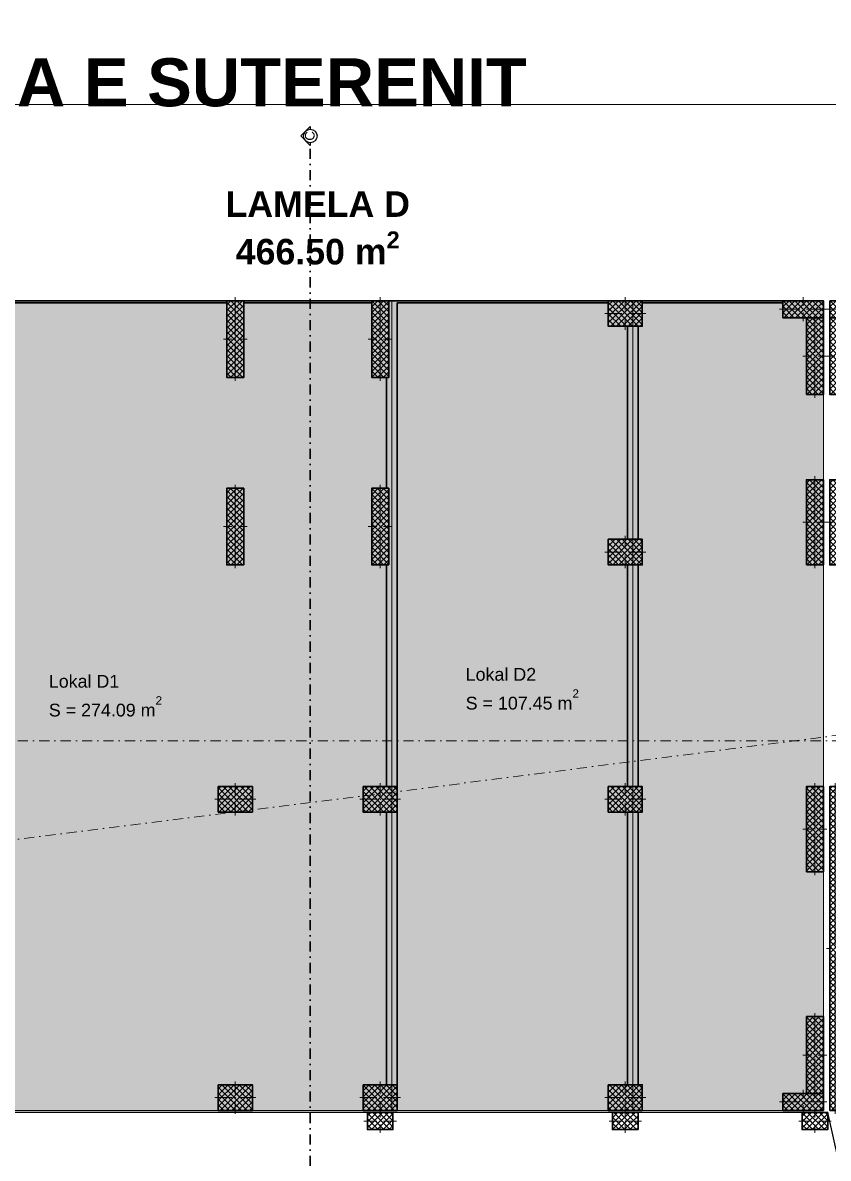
# Model space of a CAD drawing. Header units: millimetres. Extents: x -7085 to 93650, y -113521 to 35214.
# Drawn here: x 33311 to 52215, y -20125 to 6523 of the extents above; entities that cross this region are included whole.
import ezdxf

# ---------------------------------------------------------------- set-up
doc = ezdxf.new("R2010")
doc.units = ezdxf.units.MM
doc.header["$MEASUREMENT"] = 0
doc.linetypes.add('Dot & Dashed', pattern=[502.708322, 238.125, -132.291667, 0, -132.291655])
for name, color, linetype, lineweight in [('A - Fill Zone_Pen_No__101', 252, 'Continuous', 13), ('A - Muret_Pen_No__7', 7, 'Continuous', 35), ('A - Pllaka mbi bodrum_Pen_No__42', 8, 'Continuous', 25), ('A - Rrugë_Pen_No__1', 7, 'Continuous', 13), ('A - Shtyllat_Pen_No__1', 7, 'Continuous', 13), ('A - Shtyllat_Pen_No__7', 7, 'Continuous', 35)]:
    doc.layers.add(name, color=color, linetype=linetype, lineweight=lineweight)
for name, color, linetype, lineweight, true_color in [('A - Fill Zone_Pen_No__102', 7, 'Continuous', 13, 0xcccccc), ('A - Fill Zone_Pen_No__145', 7, 'Continuous', 20, 0x0077b0), ('A - Fill Zone_Pen_No__82', 7, 'Continuous', 20, 0xaaaaaa), ('A - Muret_Pen_No__102', 7, 'Continuous', 13, 0xcccccc), ('A - Parcelat_Pen_No__161', 7, 'Continuous', 13, 0x6a6a6a), ('A - Prerjet_Pen_No__48', 7, 'Continuous', 25, 0xa80f02), ('A - Prerjet_Pen_No__8', 7, 'Continuous', 35, 0xa80f02), ('A - Sutereni Polyline_Pen_No__4', 7, 'Continuous', 20, 0x029e21), ('Annotation - Text_Pen_No__48', 7, 'Continuous', 25, 0xa80f02), ('Annotation - Text_Pen_No__62', 7, 'Continuous', 20, 0xaaaaaa), ('Marker - Section_Pen_No__85', 7, 'Continuous', 20, 0x80c2ff)]:
    doc.layers.add(name, color=color, linetype=linetype, lineweight=lineweight, true_color=true_color)
for name, color, linetype in [('A - Muret', 7, 'Continuous'), ('A - Pllaka mbi bodrum', 7, 'Continuous'), ('A - Prerjet', 7, 'Continuous'), ('A - Shtyllat', 7, 'Continuous'), ('Marker - Section', 7, 'Continuous')]:
    doc.layers.add(name, color=color, linetype=linetype)
doc.styles.add('GENERATED_STYLE_1', font='')
doc.styles.add('GENERATED_STYLE_2', font='')
doc.styles.get('GENERATED_STYLE_1').set_extended_font_data('Arial', bold=True)
doc.styles.get('GENERATED_STYLE_2').set_extended_font_data('Arial')
pattern_1 = [(45, (0, 0), (-68.94291, 68.94291), []), (135, (0, 0), (68.94291, 68.94291), [])]

# ---------------------------------------------------------------- blocks, each defined once
blk = doc.blocks.new('Slab_4', base_point=(52202, -19051))
at = {"layer": 'A - Pllaka mbi bodrum_Pen_No__42', "color": 8, "linetype": 'Continuous', "lineweight": 25, "flags": 128}
blk.add_lwpolyline([(52202, -19051), (4150, -19050), (4150, -24901), (27100, -24901), (27100, -53141), (34367, -53141), (34572, -54048), (58272, -48655), (58121, -47975), (60193, -47573), (56977, -33242), (55470, -33580), (54395, -28800), (53758, -28901), (42448, -29954), (42022, -24921), (53287, -23873)], close=True, dxfattribs=at)
blk = doc.blocks.new('Slab_9', base_point=(4150, -19050))
at = {"layer": 'A - Pllaka mbi bodrum_Pen_No__42', "color": 8, "linetype": 'Continuous', "lineweight": 25, "flags": 128}
blk.add_lwpolyline([(4150, -19050), (4150, -24901), (27100, -24901), (27100, -53141), (34367, -53141), (34572, -54048), (55898, -49195), (55730, -48438), (52543, -34237), (55470, -33580), (54395, -28800), (53758, -28901), (42448, -29954), (42022, -24921), (53287, -23873), (52202, -19051)], close=True, dxfattribs=at)
blk = doc.blocks.new('Wall_57', base_point=(47630, -19001))
at = {"layer": 'A - Muret_Pen_No__102', "linetype": 'Continuous', "lineweight": 0, "true_color": 0xcccccc}
for points in [[(47755, -600), (47505, -600), (47505, -5600), (47755, -5600)], [(47755, -6200), (47505, -6200), (47505, -11401), (47755, -11401)], [(47505, -18401), (47755, -18401), (47755, -12001), (47505, -12001)]]:
    blk.add_hatch(color=254, dxfattribs=at).paths.add_polyline_path(points)
at = {"layer": 'A - Muret_Pen_No__7', "color": 7, "linetype": 'Continuous', "lineweight": 35, "flags": 128}
for points in [[(47505, -600), (47505, -5600)], [(47755, -5600), (47755, -600)], [(47505, -6200), (47505, -11401)], [(47755, -11401), (47755, -6200)], [(47505, -12001), (47505, -18401)], [(47755, -18401), (47755, -12001)]]:
    blk.add_lwpolyline(points, dxfattribs=at)
blk = doc.blocks.new('Wall_58', base_point=(41975, -19001))
at = {"layer": 'A - Muret_Pen_No__102', "linetype": 'Continuous', "lineweight": 0, "true_color": 0xcccccc}
for points in [[(41900, -6200), (41850, -6200), (41850, -11401), (42100, -11401), (42100, -50), (41900, -50), (41900, -1800), (41850, -1800), (41850, -4400), (41900, -4400)], [(41850, -18401), (42100, -18401), (42100, -12001), (41850, -12001)]]:
    blk.add_hatch(color=254, dxfattribs=at).paths.add_polyline_path(points)
at = {"layer": 'A - Muret_Pen_No__7', "color": 7, "linetype": 'Continuous', "lineweight": 35, "flags": 128}
for points in [[(42100, -11401), (42100, -50)], [(41850, -1800), (41850, -4400)], [(41850, -6200), (41850, -11401)], [(41850, -12001), (41850, -18401)], [(42100, -18401), (42100, -12001)]]:
    blk.add_lwpolyline(points, dxfattribs=at)
blk = doc.blocks.new('Wall_59', base_point=(28500, 0))
at = {"layer": 'A - Muret_Pen_No__102', "linetype": 'Continuous', "lineweight": 0, "true_color": 0xcbd9e5}
for points in [[(38100, 0), (32600, 0), (32600, -50), (38100, -50)], [(38500, -50), (41500, -50), (41500, 0), (38500, 0)], [(41900, 0), (41900, -50), (47050, -50), (47050, 0)], [(47850, 0), (47850, -50), (51150, -50), (51150, 0)]]:
    blk.add_hatch(color=254, dxfattribs=at).paths.add_polyline_path(points)
at = {"layer": 'A - Muret_Pen_No__7', "color": 7, "linetype": 'Continuous', "lineweight": 35, "flags": 128}
for points in [[(38100, 0), (32600, 0)], [(41500, 0), (38500, 0)], [(47050, 0), (41900, 0)], [(51150, 0), (47850, 0)], [(32600, -50), (38100, -50)], [(38500, -50), (41500, -50)], [(42100, -50), (47050, -50)], [(47850, -50), (51150, -50)]]:
    blk.add_lwpolyline(points, dxfattribs=at)
blk = doc.blocks.new('Column_25', base_point=(52375, -15201))
at = {"layer": 'A - Shtyllat', "linetype": 'Continuous', "lineweight": 0, "true_color": 0x000000}
h = blk.add_hatch(dxfattribs=at)
h.set_pattern_fill('Concrete_Block', color=18, style=0, pattern_type=2)
h.set_pattern_definition(pattern_1)
h.paths.add_polyline_path([(52250, -19001), (52500, -19001), (52500, -11401), (52250, -11401)])
at = {"layer": 'A - Shtyllat_Pen_No__1', "color": 7, "linetype": 'Continuous', "lineweight": 13}
for p, q in [((52375, -15121), (52375, -11321)), ((52295, -15201), (52170, -15201)), ((52375, -15281), (52375, -19081)), ((52455, -15201), (52580, -15201))]:
    blk.add_line(p, q, dxfattribs=at)
blk.add_point((52375, -15201), dxfattribs=at)
at = {"layer": 'A - Shtyllat_Pen_No__7', "color": 7, "linetype": 'Continuous', "lineweight": 35, "flags": 128}
blk.add_lwpolyline([(52250, -19001), (52500, -19001), (52500, -11401), (52250, -11401)], close=True, dxfattribs=at)
blk = doc.blocks.new('Column_37', base_point=(38300, -11701))
at = {"layer": 'A - Shtyllat', "linetype": 'Continuous', "lineweight": 0, "true_color": 0x000000}
h = blk.add_hatch(dxfattribs=at)
h.set_pattern_fill('Concrete_Block', color=18, style=0, pattern_type=2)
h.set_pattern_definition(pattern_1)
h.paths.add_polyline_path([(37900, -11401), (37900, -12001), (38700, -12001), (38700, -11401)])
at = {"layer": 'A - Shtyllat_Pen_No__1', "color": 7, "linetype": 'Continuous', "lineweight": 13}
for p, q in [((38300, -11621), (38300, -11321)), ((38220, -11701), (37820, -11701)), ((38380, -11701), (38780, -11701)), ((38300, -11781), (38300, -12081))]:
    blk.add_line(p, q, dxfattribs=at)
blk.add_point((38300, -11701), dxfattribs=at)
at = {"layer": 'A - Shtyllat_Pen_No__7', "color": 7, "linetype": 'Continuous', "lineweight": 35, "flags": 128}
blk.add_lwpolyline([(37900, -11401), (37900, -12001), (38700, -12001), (38700, -11401)], close=True, dxfattribs=at)
blk = doc.blocks.new('Column_38', base_point=(38300, -18701))
at = {"layer": 'A - Shtyllat', "linetype": 'Continuous', "lineweight": 0, "true_color": 0x000000}
h = blk.add_hatch(dxfattribs=at)
h.set_pattern_fill('Concrete_Block', color=18, style=0, pattern_type=2)
h.set_pattern_definition(pattern_1)
h.paths.add_polyline_path([(37900, -18401), (37900, -19001), (38700, -19001), (38700, -18401)])
at = {"layer": 'A - Shtyllat_Pen_No__1', "color": 7, "linetype": 'Continuous', "lineweight": 13}
for p, q in [((38300, -18621), (38300, -18321)), ((38220, -18701), (37820, -18701)), ((38300, -18781), (38300, -19081)), ((38380, -18701), (38780, -18701))]:
    blk.add_line(p, q, dxfattribs=at)
blk.add_point((38300, -18701), dxfattribs=at)
at = {"layer": 'A - Shtyllat_Pen_No__7', "color": 7, "linetype": 'Continuous', "lineweight": 35, "flags": 128}
blk.add_lwpolyline([(37900, -18401), (37900, -19001), (38700, -19001), (38700, -18401)], close=True, dxfattribs=at)
blk = doc.blocks.new('Column_39', base_point=(38300, -5300))
at = {"layer": 'A - Shtyllat', "linetype": 'Continuous', "lineweight": 0, "true_color": 0x000000}
h = blk.add_hatch(dxfattribs=at)
h.set_pattern_fill('Concrete_Block', color=18, style=0, pattern_type=2)
h.set_pattern_definition(pattern_1)
h.paths.add_polyline_path([(38500, -6200), (38500, -4400), (38100, -4400), (38100, -6200)])
at = {"layer": 'A - Shtyllat_Pen_No__1', "color": 7, "linetype": 'Continuous', "lineweight": 13}
for p, q in [((38300, -5220), (38300, -4320)), ((38220, -5300), (38020, -5300)), ((38380, -5300), (38580, -5300)), ((38300, -5380), (38300, -6280))]:
    blk.add_line(p, q, dxfattribs=at)
blk.add_point((38300, -5300), dxfattribs=at)
at = {"layer": 'A - Shtyllat_Pen_No__7', "color": 7, "linetype": 'Continuous', "lineweight": 35, "flags": 128}
blk.add_lwpolyline([(38500, -6200), (38100, -6200), (38100, -4400), (38500, -4400)], close=True, dxfattribs=at)
blk = doc.blocks.new('Column_40', base_point=(38300, -900))
at = {"layer": 'A - Shtyllat', "linetype": 'Continuous', "lineweight": 0, "true_color": 0x000000}
h = blk.add_hatch(dxfattribs=at)
h.set_pattern_fill('Concrete_Block', color=18, style=0, pattern_type=2)
h.set_pattern_definition(pattern_1)
h.paths.add_polyline_path([(38500, -1800), (38500, 0), (38100, 0), (38100, -1800)])
at = {"layer": 'A - Shtyllat_Pen_No__1', "color": 7, "linetype": 'Continuous', "lineweight": 13}
for p, q in [((38300, -820), (38300, 80)), ((38220, -900), (38020, -900)), ((38300, -980), (38300, -1880)), ((38380, -900), (38580, -900))]:
    blk.add_line(p, q, dxfattribs=at)
blk.add_point((38300, -900), dxfattribs=at)
at = {"layer": 'A - Shtyllat_Pen_No__7', "color": 7, "linetype": 'Continuous', "lineweight": 35, "flags": 128}
blk.add_lwpolyline([(38500, -1800), (38100, -1800), (38100, 0), (38500, 0)], close=True, dxfattribs=at)
blk = doc.blocks.new('Column_41', base_point=(41700, -11701))
at = {"layer": 'A - Shtyllat', "linetype": 'Continuous', "lineweight": 0, "true_color": 0x000000}
h = blk.add_hatch(dxfattribs=at)
h.set_pattern_fill('Concrete_Block', color=18, style=0, pattern_type=2)
h.set_pattern_definition(pattern_1)
h.paths.add_polyline_path([(41300, -11401), (41300, -12001), (42100, -12001), (42100, -11401)])
at = {"layer": 'A - Shtyllat_Pen_No__1', "color": 7, "linetype": 'Continuous', "lineweight": 13}
for p, q in [((41700, -11621), (41700, -11321)), ((41620, -11701), (41220, -11701)), ((41780, -11701), (42180, -11701)), ((41700, -11781), (41700, -12081))]:
    blk.add_line(p, q, dxfattribs=at)
blk.add_point((41700, -11701), dxfattribs=at)
at = {"layer": 'A - Shtyllat_Pen_No__7', "color": 7, "linetype": 'Continuous', "lineweight": 35, "flags": 128}
blk.add_lwpolyline([(41300, -11401), (41300, -12001), (42100, -12001), (42100, -11401)], close=True, dxfattribs=at)
blk = doc.blocks.new('Column_42', base_point=(41700, -18701))
at = {"layer": 'A - Shtyllat', "linetype": 'Continuous', "lineweight": 0, "true_color": 0x000000}
h = blk.add_hatch(dxfattribs=at)
h.set_pattern_fill('Concrete_Block', color=18, style=0, pattern_type=2)
h.set_pattern_definition(pattern_1)
h.paths.add_polyline_path([(41300, -18401), (41300, -19001), (42100, -19001), (42100, -18401)])
at = {"layer": 'A - Shtyllat_Pen_No__1', "color": 7, "linetype": 'Continuous', "lineweight": 13}
for p, q in [((41700, -18621), (41700, -18321)), ((41620, -18701), (41220, -18701)), ((41700, -18781), (41700, -19081)), ((41780, -18701), (42180, -18701))]:
    blk.add_line(p, q, dxfattribs=at)
blk.add_point((41700, -18701), dxfattribs=at)
at = {"layer": 'A - Shtyllat_Pen_No__7', "color": 7, "linetype": 'Continuous', "lineweight": 35, "flags": 128}
blk.add_lwpolyline([(41300, -18401), (41300, -19001), (42100, -19001), (42100, -18401)], close=True, dxfattribs=at)
blk = doc.blocks.new('Column_43', base_point=(41700, -5300))
at = {"layer": 'A - Shtyllat', "linetype": 'Continuous', "lineweight": 0, "true_color": 0x000000}
h = blk.add_hatch(dxfattribs=at)
h.set_pattern_fill('Concrete_Block', color=18, style=0, pattern_type=2)
h.set_pattern_definition(pattern_1)
h.paths.add_polyline_path([(41900, -6200), (41900, -4400), (41500, -4400), (41500, -6200)])
at = {"layer": 'A - Shtyllat_Pen_No__1', "color": 7, "linetype": 'Continuous', "lineweight": 13}
for p, q in [((41700, -5220), (41700, -4320)), ((41620, -5300), (41420, -5300)), ((41780, -5300), (41980, -5300)), ((41700, -5380), (41700, -6280))]:
    blk.add_line(p, q, dxfattribs=at)
blk.add_point((41700, -5300), dxfattribs=at)
at = {"layer": 'A - Shtyllat_Pen_No__7', "color": 7, "linetype": 'Continuous', "lineweight": 35, "flags": 128}
blk.add_lwpolyline([(41900, -6200), (41500, -6200), (41500, -4400), (41900, -4400)], close=True, dxfattribs=at)
blk = doc.blocks.new('Column_44', base_point=(41700, -900))
at = {"layer": 'A - Shtyllat', "linetype": 'Continuous', "lineweight": 0, "true_color": 0x000000}
h = blk.add_hatch(dxfattribs=at)
h.set_pattern_fill('Concrete_Block', color=18, style=0, pattern_type=2)
h.set_pattern_definition(pattern_1)
h.paths.add_polyline_path([(41900, -1800), (41900, 0), (41500, 0), (41500, -1800)])
at = {"layer": 'A - Shtyllat_Pen_No__1', "color": 7, "linetype": 'Continuous', "lineweight": 13}
for p, q in [((41700, -820), (41700, 80)), ((41620, -900), (41420, -900)), ((41700, -980), (41700, -1880)), ((41780, -900), (41980, -900))]:
    blk.add_line(p, q, dxfattribs=at)
blk.add_point((41700, -900), dxfattribs=at)
at = {"layer": 'A - Shtyllat_Pen_No__7', "color": 7, "linetype": 'Continuous', "lineweight": 35, "flags": 128}
blk.add_lwpolyline([(41900, -1800), (41500, -1800), (41500, 0), (41900, 0)], close=True, dxfattribs=at)
blk = doc.blocks.new('Column_45', base_point=(47450, -300))
at = {"layer": 'A - Shtyllat', "linetype": 'Continuous', "lineweight": 0, "true_color": 0x000000}
h = blk.add_hatch(dxfattribs=at)
h.set_pattern_fill('Concrete_Block', color=18, style=0, pattern_type=2)
h.set_pattern_definition(pattern_1)
h.paths.add_polyline_path([(47050, 0), (47050, -600), (47850, -600), (47850, 0)])
at = {"layer": 'A - Shtyllat_Pen_No__1', "color": 7, "linetype": 'Continuous', "lineweight": 13}
for p, q in [((47450, -220), (47450, 80)), ((47370, -300), (46970, -300)), ((47450, -380), (47450, -680)), ((47530, -300), (47930, -300))]:
    blk.add_line(p, q, dxfattribs=at)
blk.add_point((47450, -300), dxfattribs=at)
at = {"layer": 'A - Shtyllat_Pen_No__7', "color": 7, "linetype": 'Continuous', "lineweight": 35, "flags": 128}
blk.add_lwpolyline([(47050, 0), (47050, -600), (47850, -600), (47850, 0)], close=True, dxfattribs=at)
blk = doc.blocks.new('Column_46', base_point=(47450, -5900))
at = {"layer": 'A - Shtyllat', "linetype": 'Continuous', "lineweight": 0, "true_color": 0x000000}
h = blk.add_hatch(dxfattribs=at)
h.set_pattern_fill('Concrete_Block', color=18, style=0, pattern_type=2)
h.set_pattern_definition(pattern_1)
h.paths.add_polyline_path([(47050, -5600), (47050, -6200), (47850, -6200), (47850, -5600)])
at = {"layer": 'A - Shtyllat_Pen_No__1', "color": 7, "linetype": 'Continuous', "lineweight": 13}
for p, q in [((47450, -5820), (47450, -5520)), ((47370, -5900), (46970, -5900)), ((47450, -5980), (47450, -6280)), ((47530, -5900), (47930, -5900))]:
    blk.add_line(p, q, dxfattribs=at)
blk.add_point((47450, -5900), dxfattribs=at)
at = {"layer": 'A - Shtyllat_Pen_No__7', "color": 7, "linetype": 'Continuous', "lineweight": 35, "flags": 128}
blk.add_lwpolyline([(47050, -5600), (47050, -6200), (47850, -6200), (47850, -5600)], close=True, dxfattribs=at)
blk = doc.blocks.new('Column_47', base_point=(47450, -11701))
at = {"layer": 'A - Shtyllat', "linetype": 'Continuous', "lineweight": 0, "true_color": 0x000000}
h = blk.add_hatch(dxfattribs=at)
h.set_pattern_fill('Concrete_Block', color=18, style=0, pattern_type=2)
h.set_pattern_definition(pattern_1)
h.paths.add_polyline_path([(47050, -11401), (47050, -12001), (47850, -12001), (47850, -11401)])
at = {"layer": 'A - Shtyllat_Pen_No__1', "color": 7, "linetype": 'Continuous', "lineweight": 13}
for p, q in [((47450, -11621), (47450, -11321)), ((47370, -11701), (46970, -11701)), ((47530, -11701), (47930, -11701)), ((47450, -11781), (47450, -12081))]:
    blk.add_line(p, q, dxfattribs=at)
blk.add_point((47450, -11701), dxfattribs=at)
at = {"layer": 'A - Shtyllat_Pen_No__7', "color": 7, "linetype": 'Continuous', "lineweight": 35, "flags": 128}
blk.add_lwpolyline([(47050, -11401), (47050, -12001), (47850, -12001), (47850, -11401)], close=True, dxfattribs=at)
blk = doc.blocks.new('Column_48', base_point=(47450, -18701))
at = {"layer": 'A - Shtyllat', "linetype": 'Continuous', "lineweight": 0, "true_color": 0x000000}
h = blk.add_hatch(dxfattribs=at)
h.set_pattern_fill('Concrete_Block', color=18, style=0, pattern_type=2)
h.set_pattern_definition(pattern_1)
h.paths.add_polyline_path([(47050, -18401), (47050, -19001), (47850, -19001), (47850, -18401)])
at = {"layer": 'A - Shtyllat_Pen_No__1', "color": 7, "linetype": 'Continuous', "lineweight": 13}
for p, q in [((47450, -18621), (47450, -18321)), ((47370, -18701), (46970, -18701)), ((47450, -18781), (47450, -19081)), ((47530, -18701), (47930, -18701))]:
    blk.add_line(p, q, dxfattribs=at)
blk.add_point((47450, -18701), dxfattribs=at)
at = {"layer": 'A - Shtyllat_Pen_No__7', "color": 7, "linetype": 'Continuous', "lineweight": 35, "flags": 128}
blk.add_lwpolyline([(47050, -18401), (47050, -19001), (47850, -19001), (47850, -18401)], close=True, dxfattribs=at)
blk = doc.blocks.new('Column_49', base_point=(51900, -1300))
at = {"layer": 'A - Shtyllat', "linetype": 'Continuous', "lineweight": 0, "true_color": 0x000000}
h = blk.add_hatch(dxfattribs=at)
h.set_pattern_fill('Concrete_Block', color=18, style=0, pattern_type=2)
h.set_pattern_definition(pattern_1)
h.paths.add_polyline_path([(51700, -2200), (52100, -2200), (52100, -400), (51700, -400)])
at = {"layer": 'A - Shtyllat_Pen_No__1', "color": 7, "linetype": 'Continuous', "lineweight": 13}
for p, q in [((51900, -1220), (51900, -320)), ((51820, -1300), (51620, -1300)), ((51980, -1300), (52180, -1300)), ((51900, -1380), (51900, -2280))]:
    blk.add_line(p, q, dxfattribs=at)
blk.add_point((51900, -1300), dxfattribs=at)
at = {"layer": 'A - Shtyllat_Pen_No__7', "color": 7, "linetype": 'Continuous', "lineweight": 35, "flags": 128}
blk.add_lwpolyline([(51700, -2200), (52100, -2200), (52100, -400), (51700, -400)], close=True, dxfattribs=at)
blk = doc.blocks.new('Column_50', base_point=(51625, -200))
at = {"layer": 'A - Shtyllat', "linetype": 'Continuous', "lineweight": 0, "true_color": 0x000000}
h = blk.add_hatch(dxfattribs=at)
h.set_pattern_fill('Concrete_Block', color=18, style=0, pattern_type=2)
h.set_pattern_definition(pattern_1)
h.paths.add_polyline_path([(51150, 0), (51150, -400), (52100, -400), (52100, 0)])
at = {"layer": 'A - Shtyllat_Pen_No__1', "color": 7, "linetype": 'Continuous', "lineweight": 13}
for p, q in [((51625, -120), (51625, 80)), ((51545, -200), (51070, -200)), ((51705, -200), (52180, -200)), ((51625, -280), (51625, -480))]:
    blk.add_line(p, q, dxfattribs=at)
blk.add_point((51625, -200), dxfattribs=at)
at = {"layer": 'A - Shtyllat_Pen_No__7', "color": 7, "linetype": 'Continuous', "lineweight": 35, "flags": 128}
blk.add_lwpolyline([(51150, 0), (51150, -400), (52100, -400), (52100, 0)], close=True, dxfattribs=at)
blk = doc.blocks.new('Column_51', base_point=(51900, -17701))
at = {"layer": 'A - Shtyllat', "linetype": 'Continuous', "lineweight": 0, "true_color": 0x000000}
h = blk.add_hatch(dxfattribs=at)
h.set_pattern_fill('Concrete_Block', color=18, style=0, pattern_type=2)
h.set_pattern_definition(pattern_1)
h.paths.add_polyline_path([(51700, -16801), (51700, -18601), (52100, -18601), (52100, -16801)])
at = {"layer": 'A - Shtyllat_Pen_No__1', "color": 7, "linetype": 'Continuous', "lineweight": 13}
for p, q in [((51900, -17621), (51900, -16721)), ((51820, -17701), (51620, -17701)), ((51900, -17781), (51900, -18681)), ((51980, -17701), (52180, -17701))]:
    blk.add_line(p, q, dxfattribs=at)
blk.add_point((51900, -17701), dxfattribs=at)
at = {"layer": 'A - Shtyllat_Pen_No__7', "color": 7, "linetype": 'Continuous', "lineweight": 35, "flags": 128}
blk.add_lwpolyline([(51700, -16801), (52100, -16801), (52100, -18601), (51700, -18601)], close=True, dxfattribs=at)
blk = doc.blocks.new('Column_52', base_point=(51625, -18801))
at = {"layer": 'A - Shtyllat', "linetype": 'Continuous', "lineweight": 0, "true_color": 0x000000}
h = blk.add_hatch(dxfattribs=at)
h.set_pattern_fill('Concrete_Block', color=18, style=0, pattern_type=2)
h.set_pattern_definition(pattern_1)
h.paths.add_polyline_path([(51150, -19001), (52100, -19001), (52100, -18601), (51150, -18601)])
at = {"layer": 'A - Shtyllat_Pen_No__1', "color": 7, "linetype": 'Continuous', "lineweight": 13}
for p, q in [((51625, -18721), (51625, -18521)), ((51545, -18801), (51070, -18801)), ((51625, -18881), (51625, -19081)), ((51705, -18801), (52180, -18801))]:
    blk.add_line(p, q, dxfattribs=at)
blk.add_point((51625, -18801), dxfattribs=at)
at = {"layer": 'A - Shtyllat_Pen_No__7', "color": 7, "linetype": 'Continuous', "lineweight": 35, "flags": 128}
blk.add_lwpolyline([(51150, -19001), (51150, -18601), (52100, -18601), (52100, -19001)], close=True, dxfattribs=at)
blk = doc.blocks.new('Column_53', base_point=(51900, -12401))
at = {"layer": 'A - Shtyllat', "linetype": 'Continuous', "lineweight": 0, "true_color": 0x000000}
h = blk.add_hatch(dxfattribs=at)
h.set_pattern_fill('Concrete_Block', color=18, style=0, pattern_type=2)
h.set_pattern_definition(pattern_1)
h.paths.add_polyline_path([(51700, -13401), (52100, -13401), (52100, -11401), (51700, -11401)])
at = {"layer": 'A - Shtyllat_Pen_No__1', "color": 7, "linetype": 'Continuous', "lineweight": 13}
for p, q in [((51900, -12321), (51900, -11321)), ((51820, -12401), (51620, -12401)), ((51900, -12481), (51900, -13481)), ((51980, -12401), (52180, -12401))]:
    blk.add_line(p, q, dxfattribs=at)
blk.add_point((51900, -12401), dxfattribs=at)
at = {"layer": 'A - Shtyllat_Pen_No__7', "color": 7, "linetype": 'Continuous', "lineweight": 35, "flags": 128}
blk.add_lwpolyline([(51700, -13401), (52100, -13401), (52100, -11401), (51700, -11401)], close=True, dxfattribs=at)
blk = doc.blocks.new('Column_54', base_point=(51900, -5200))
at = {"layer": 'A - Shtyllat', "linetype": 'Continuous', "lineweight": 0, "true_color": 0x000000}
h = blk.add_hatch(dxfattribs=at)
h.set_pattern_fill('Concrete_Block', color=18, style=0, pattern_type=2)
h.set_pattern_definition(pattern_1)
h.paths.add_polyline_path([(51700, -6200), (52100, -6200), (52100, -4200), (51700, -4200)])
at = {"layer": 'A - Shtyllat_Pen_No__1', "color": 7, "linetype": 'Continuous', "lineweight": 13}
for p, q in [((51900, -5120), (51900, -4120)), ((51820, -5200), (51620, -5200)), ((51900, -5280), (51900, -6280)), ((51980, -5200), (52180, -5200))]:
    blk.add_line(p, q, dxfattribs=at)
blk.add_point((51900, -5200), dxfattribs=at)
at = {"layer": 'A - Shtyllat_Pen_No__7', "color": 7, "linetype": 'Continuous', "lineweight": 35, "flags": 128}
blk.add_lwpolyline([(51700, -6200), (52100, -6200), (52100, -4200), (51700, -4200)], close=True, dxfattribs=at)
blk = doc.blocks.new('Column_55', base_point=(52450, -1300))
at = {"layer": 'A - Shtyllat', "linetype": 'Continuous', "lineweight": 0, "true_color": 0x000000}
h = blk.add_hatch(dxfattribs=at)
h.set_pattern_fill('Concrete_Block', color=18, style=0, pattern_type=2)
h.set_pattern_definition(pattern_1)
h.paths.add_polyline_path([(52650, -2200), (52650, -400), (52250, -400), (52250, -2200)])
at = {"layer": 'A - Shtyllat_Pen_No__1', "color": 7, "linetype": 'Continuous', "lineweight": 13}
for p, q in [((52450, -1220), (52450, -320)), ((52370, -1300), (52170, -1300)), ((52530, -1300), (52730, -1300)), ((52450, -1380), (52450, -2280))]:
    blk.add_line(p, q, dxfattribs=at)
blk.add_point((52450, -1300), dxfattribs=at)
at = {"layer": 'A - Shtyllat_Pen_No__7', "color": 7, "linetype": 'Continuous', "lineweight": 35, "flags": 128}
blk.add_lwpolyline([(52650, -2200), (52250, -2200), (52250, -400), (52650, -400)], close=True, dxfattribs=at)
blk = doc.blocks.new('Column_56', base_point=(52725, -200))
at = {"layer": 'A - Shtyllat', "linetype": 'Continuous', "lineweight": 0, "true_color": 0x000000}
h = blk.add_hatch(dxfattribs=at)
h.set_pattern_fill('Concrete_Block', color=18, style=0, pattern_type=2)
h.set_pattern_definition(pattern_1)
h.paths.add_polyline_path([(52250, 0), (52250, -250), (53200, -250), (53200, 0)])
h = blk.add_hatch(dxfattribs=at)
h.set_pattern_fill('Concrete_Block', color=18, style=0, pattern_type=2)
h.set_pattern_definition(pattern_1)
h.paths.add_polyline_path([(53200, -250), (52250, -250), (52250, -400), (53200, -400)])
at = {"layer": 'A - Shtyllat_Pen_No__1', "color": 7, "linetype": 'Continuous', "lineweight": 13}
for p, q in [((52725, -120), (52725, 80)), ((52645, -200), (52170, -200)), ((52805, -200), (53280, -200)), ((52725, -280), (52725, -480))]:
    blk.add_line(p, q, dxfattribs=at)
blk.add_point((52725, -200), dxfattribs=at)
at = {"layer": 'A - Shtyllat_Pen_No__7', "color": 7, "linetype": 'Continuous', "lineweight": 35, "flags": 128}
for points in [[(52250, 0), (52250, -250)], [(53200, 0), (52250, 0)], [(52250, -250), (52250, -400), (53200, -400), (53200, -250)]]:
    blk.add_lwpolyline(points, dxfattribs=at)
blk = doc.blocks.new('Column_57', base_point=(52450, -5200))
at = {"layer": 'A - Shtyllat', "linetype": 'Continuous', "lineweight": 0, "true_color": 0x000000}
h = blk.add_hatch(dxfattribs=at)
h.set_pattern_fill('Concrete_Block', color=18, style=0, pattern_type=2)
h.set_pattern_definition(pattern_1)
h.paths.add_polyline_path([(52650, -6200), (52650, -4200), (52250, -4200), (52250, -6200)])
at = {"layer": 'A - Shtyllat_Pen_No__1', "color": 7, "linetype": 'Continuous', "lineweight": 13}
for p, q in [((52450, -5120), (52450, -4120)), ((52370, -5200), (52170, -5200)), ((52450, -5280), (52450, -6280)), ((52530, -5200), (52730, -5200))]:
    blk.add_line(p, q, dxfattribs=at)
blk.add_point((52450, -5200), dxfattribs=at)
at = {"layer": 'A - Shtyllat_Pen_No__7', "color": 7, "linetype": 'Continuous', "lineweight": 35, "flags": 128}
blk.add_lwpolyline([(52650, -6200), (52250, -6200), (52250, -4200), (52650, -4200)], close=True, dxfattribs=at)
blk = doc.blocks.new('Column_96', base_point=(41700, -19250.734087))
at = {"layer": 'A - Shtyllat', "linetype": 'Continuous', "lineweight": 0, "true_color": 0x000000}
h = blk.add_hatch(dxfattribs=at)
h.set_pattern_fill('Concrete_Block', color=18, style=0, pattern_type=2)
h.set_pattern_definition(pattern_1)
h.paths.add_polyline_path([(42000, -19050.734087), (41400, -19050.734087), (41400, -19450.734087), (42000, -19450.734087)])
at = {"layer": 'A - Shtyllat_Pen_No__1', "color": 7, "linetype": 'Continuous', "lineweight": 13}
for p, q in [((41700, -19170.734087), (41700, -18970.734087)), ((41620, -19250.734087), (41320, -19250.734087)), ((41700, -19330.734087), (41700, -19530.734087)), ((41780, -19250.734087), (42080, -19250.734087))]:
    blk.add_line(p, q, dxfattribs=at)
blk.add_point((41700, -19250.734087), dxfattribs=at)
at = {"layer": 'A - Shtyllat_Pen_No__7', "color": 7, "linetype": 'Continuous', "lineweight": 35, "flags": 128}
blk.add_lwpolyline([(42000, -19050.734087), (41400, -19050.734087), (41400, -19450.734087), (42000, -19450.734087)], close=True, dxfattribs=at)
blk = doc.blocks.new('Column_97', base_point=(47450, -19251))
at = {"layer": 'A - Shtyllat', "linetype": 'Continuous', "lineweight": 0, "true_color": 0x000000}
h = blk.add_hatch(dxfattribs=at)
h.set_pattern_fill('Concrete_Block', color=18, style=0, pattern_type=2)
h.set_pattern_definition(pattern_1)
h.paths.add_polyline_path([(47750, -19051), (47150, -19051), (47150, -19451), (47750, -19451)])
at = {"layer": 'A - Shtyllat_Pen_No__1', "color": 7, "linetype": 'Continuous', "lineweight": 13}
for p, q in [((47450, -19171), (47450, -18971)), ((47370, -19251), (47070, -19251)), ((47450, -19331), (47450, -19531)), ((47530, -19251), (47830, -19251))]:
    blk.add_line(p, q, dxfattribs=at)
blk.add_point((47450, -19251), dxfattribs=at)
at = {"layer": 'A - Shtyllat_Pen_No__7', "color": 7, "linetype": 'Continuous', "lineweight": 35, "flags": 128}
blk.add_lwpolyline([(47750, -19051), (47150, -19051), (47150, -19451), (47750, -19451)], close=True, dxfattribs=at)
blk = doc.blocks.new('Column_98', base_point=(51902, -19251))
at = {"layer": 'A - Shtyllat', "linetype": 'Continuous', "lineweight": 0, "true_color": 0x000000}
h = blk.add_hatch(dxfattribs=at)
h.set_pattern_fill('Concrete_Block', color=18, style=0, pattern_type=2)
h.set_pattern_definition(pattern_1)
h.paths.add_polyline_path([(52202, -19051), (51602, -19051), (51602, -19451), (52202, -19451)])
at = {"layer": 'A - Shtyllat_Pen_No__1', "color": 7, "linetype": 'Continuous', "lineweight": 13}
for p, q in [((51902, -19171), (51902, -18971)), ((51822, -19251), (51522, -19251)), ((51902, -19331), (51902, -19531)), ((51982, -19251), (52282, -19251))]:
    blk.add_line(p, q, dxfattribs=at)
blk.add_point((51902, -19251), dxfattribs=at)
at = {"layer": 'A - Shtyllat_Pen_No__7', "color": 7, "linetype": 'Continuous', "lineweight": 35, "flags": 128}
blk.add_lwpolyline([(52202, -19051), (51602, -19051), (51602, -19451), (52202, -19451)], close=True, dxfattribs=at)
blk = doc.blocks.new('Cutting Plane_1', base_point=(-2729, -10325))
at = {"layer": 'Marker - Section_Pen_No__85', "color": 151, "linetype": 'Dot & Dashed', "lineweight": 20, "true_color": 0x80c2ff}
blk.add_line((-2504, -10325), (75513, -10325), dxfattribs=at)
blk = doc.blocks.new('Cutting Plane_3', base_point=(40060, -30585))
at = {"layer": 'A - Prerjet_Pen_No__48', "color": 14, "linetype": 'Continuous', "lineweight": 25, "true_color": 0xa80f02}
for p, q in [((39835, 3865), (40060, 4090)), ((40060, 4090), (40060, 4024)), ((40060, 3640), (39835, 3865)), ((40060, 3705), (40060, 3640)), ((40060, -30360), (39835, -30585)), ((40060, -30426), (40060, -30360)), ((39835, -30585), (40060, -30810)), ((40060, -30810), (40060, -30744))]:
    blk.add_line(p, q, dxfattribs=at)
for centre in [(40060, 3865), (40060, -30585)]:
    blk.add_circle(centre, 159, dxfattribs=at)
at = {"layer": 'A - Prerjet_Pen_No__8', "color": 14, "linetype": 'Dot & Dashed', "lineweight": 35, "true_color": 0xa80f02}
blk.add_line((40060, -30360), (40060, 3640), dxfattribs=at)
at = {"layer": 'A - Prerjet_Pen_No__48', "color": 14, "lineweight": 25, "true_color": 0xa80f02, "char_height": 225, "rotation": 90, "style": 'GENERATED_STYLE_2'}
for s, insert, attachment_point in [('\\A1;{\\pql;\\pt0;\\fArial|b0|i0|c0|p34;C}', (40163, 3753), 7), ('\\A1;{\\pqr;\\pt0;\\fArial|b0|i0|c0|p34;C}', (40163, -30474), 9)]:
    blk.add_mtext(s, dxfattribs=dict(at, insert=insert, attachment_point=attachment_point))

msp = doc.modelspace()

# ---------------------------------------------------------------- hatches: boundary and pattern name
at = {"layer": 'A - Fill Zone_Pen_No__102', "linetype": 'Continuous', "lineweight": 0, "true_color": 0x333333}
msp.add_hatch(color=250, dxfattribs=at).paths.add_polyline_path([(27550, 0), (41975, 0), (41975, -19001), (27550, -19001)])
at = {"layer": 'A - Fill Zone_Pen_No__82', "linetype": 'Continuous', "lineweight": 0, "true_color": 0x2a2a2a}
for points in [[(47630, 0), (47630, -19001), (41975, -19001), (41975, 0)], [(52100, 0), (52100, -19001), (47630, -19001), (47630, 0)]]:
    msp.add_hatch(color=250, dxfattribs=at).paths.add_polyline_path(points)

# ---------------------------------------------------------------- linework, layer by layer
at = {"layer": 'A - Fill Zone_Pen_No__101', "color": 252, "linetype": 'Continuous', "lineweight": 13, "flags": 128}
for points in [[(27550, 0), (41975, 0), (41975, -19001), (27550, -19001)], [(47630, 0), (47630, -19001), (41975, -19001), (41975, 0)], [(52100, 0), (52100, -19001), (47630, -19001), (47630, 0)]]:
    msp.add_lwpolyline(points, close=True, dxfattribs=at)
at = {"layer": 'A - Parcelat_Pen_No__161', "color": 251, "linetype": 'Dot & Dashed', "lineweight": 13, "true_color": 0x6a6a6a, "flags": 128}
msp.add_lwpolyline([(78175, 13495), (76868, 28903), (36954, 31250), (-4039, 35214), (-1402, 28995), (4335, 9785), (4469, 9352), (4547, 9080), (4575, 8977), (7707, -2126), (20173, -14195), (29997, -13043), (42854, -11425), (77930, -6932)], close=True, dxfattribs=at)
at = {"layer": 'A - Rrugë_Pen_No__1', "color": 7, "linetype": 'Continuous', "lineweight": 13}
msp.add_lwpolyline([(76768, 4605), (-585, 4601)], dxfattribs=at)
at = {"layer": 'A - Sutereni Polyline_Pen_No__4', "color": 104, "linetype": 'Continuous', "lineweight": 20, "true_color": 0x029e21}
msp.add_lwpolyline([(27550, -19001), (52100, -19001), (52100, 0), (27550, 0)], close=True, dxfattribs=at)

# ---------------------------------------------------------------- block references
at = {"layer": 'A - Muret', "color": 7, "lineweight": 35}
for name, p in [('Wall_59', (28500, 0)), ('Wall_58', (41975, -19001)), ('Wall_57', (47630, -19001))]:
    msp.add_blockref(name, p, dxfattribs=at)
at = {"layer": 'A - Pllaka mbi bodrum', "color": 8, "linetype": 'Continuous', "lineweight": 25}
for name, p in [('Slab_4', (52202, -19051)), ('Slab_9', (4150, -19050))]:
    msp.add_blockref(name, p, dxfattribs=at)
at = {"layer": 'A - Prerjet', "color": 14, "lineweight": 35, "true_color": 0xa80f02}
msp.add_blockref('Cutting Plane_3', (40060, -30585), dxfattribs=at)
at = {"layer": 'A - Shtyllat', "color": 7, "lineweight": 35}
for name, p in [('Column_40', (38300, -900)), ('Column_44', (41700, -900)), ('Column_45', (47450, -300)), ('Column_50', (51625, -200)), ('Column_56', (52725, -200)), ('Column_49', (51900, -1300)), ('Column_55', (52450, -1300)), ('Column_54', (51900, -5200)), ('Column_57', (52450, -5200)), ('Column_39', (38300, -5300)), ('Column_43', (41700, -5300)), ('Column_46', (47450, -5900)), ('Column_37', (38300, -11701)), ('Column_41', (41700, -11701)), ('Column_47', (47450, -11701)), ('Column_53', (51900, -12401)), ('Column_25', (52375, -15201)), ('Column_51', (51900, -17701)), ('Column_38', (38300, -18701)), ('Column_42', (41700, -18701)), ('Column_48', (47450, -18701)), ('Column_52', (51625, -18801)), ('Column_96', (41700, -19251)), ('Column_97', (47450, -19251)), ('Column_98', (51902, -19251))]:
    msp.add_blockref(name, p, dxfattribs=at)
at = {"layer": 'Marker - Section', "color": 151, "lineweight": 20, "true_color": 0x80c2ff}
msp.add_blockref('Cutting Plane_1', (-2729, -10325), dxfattribs=at)

# ---------------------------------------------------------------- texts
at = {"layer": 'A - Fill Zone_Pen_No__145', "color": 144, "lineweight": 20, "true_color": 0x0077b0, "char_height": 300, "attachment_point": 7, "style": 'GENERATED_STYLE_1'}
for s, insert in [('{\\fArial|b0|i0|c0|p34;Lokal D1^MS = 274.09 m{\\H0.66x;\\S2^  ;}}', (33924, -9761)), ('{\\fArial|b0|i0|c0|p34;Lokal D2^MS = 107.45 m{\\H0.66x;\\S2^  ;}}', (43706, -9598))]:
    msp.add_mtext(s, dxfattribs=dict(at, insert=insert))
at = {"layer": 'Annotation - Text_Pen_No__48', "color": 14, "linetype": 'Continuous', "lineweight": 25, "true_color": 0xa80f02, "insert": (40234, 2567), "char_height": 600, "attachment_point": 2, "line_spacing_factor": 0.940857, "style": 'GENERATED_STYLE_1'}
msp.add_mtext('\\A1;{\\pqc;\\fArial|b1|i0|c0|p34;LAMELA D\\P\\pqc;\\fArial|b1|i0|c0|p34;466.50 m\\fArial|b1|i0|c0|p34;\\A1{\\H.66x;\\S2^  ;}}', dxfattribs=at)
at = {"layer": 'Annotation - Text_Pen_No__62', "color": 253, "linetype": 'Continuous', "lineweight": 20, "true_color": 0xaaaaaa, "insert": (34355, 5687), "char_height": 1125, "attachment_point": 2, "style": 'GENERATED_STYLE_1'}
msp.add_mtext('\\A1;{\\pqc;\\fArial|b1|i0|c0|p34;PLANIMETRIA E \\fArial|b1|i0|c0|p34;SUTERENIT}', dxfattribs=at)

doc.saveas('drawing.dxf')
